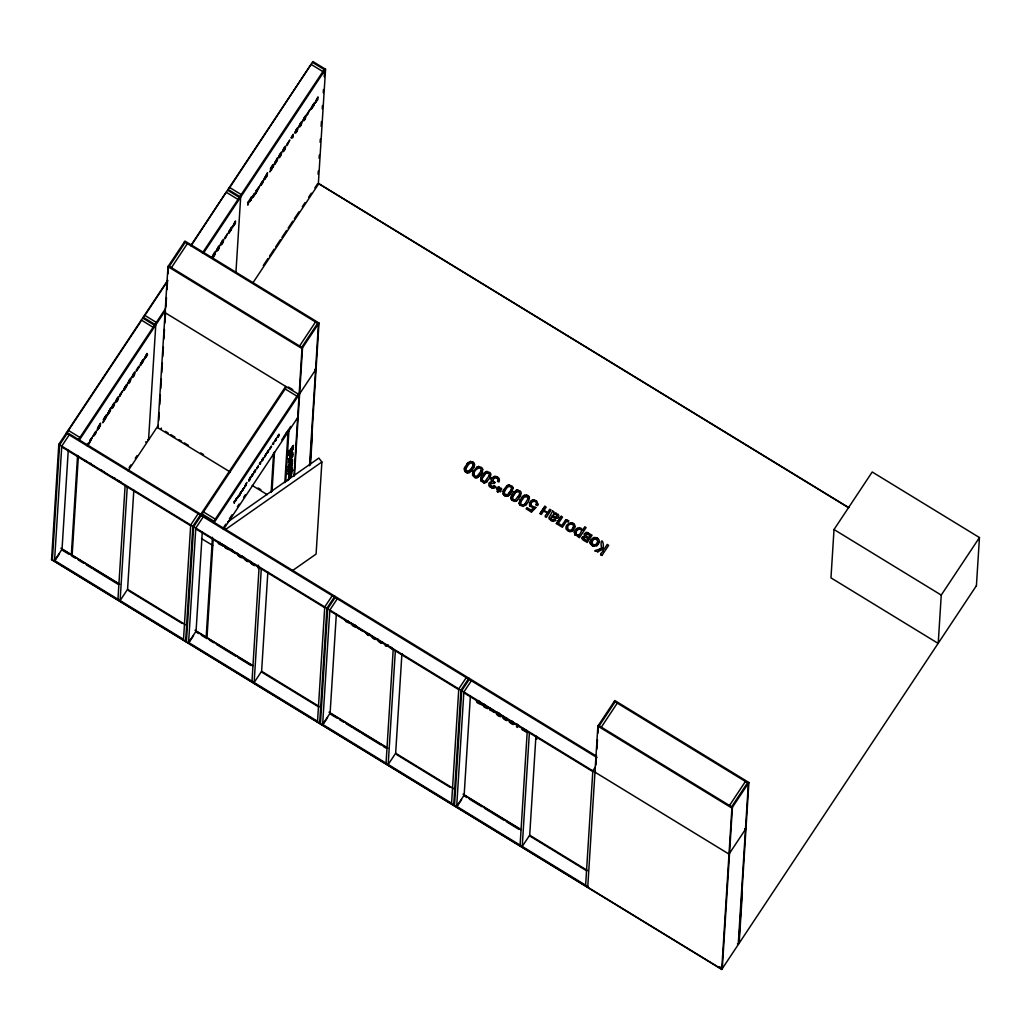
<?xml version="1.0" encoding="UTF-8"?>
<svg xmlns="http://www.w3.org/2000/svg" width="1031" height="1031" viewBox="0 0 1031 1031"><rect width="100%" height="100%" fill="white"/><g stroke="black" fill="none" stroke-linecap="round" stroke-linejoin="round"><path stroke-width="1.5" d="M537.898 504.159L536.597 501.053M473.654 467.906L474.518 464.491M482.714 469.505L482.392 471.683M513.013 488.037L512.149 491.452M528.375 496.053A3.299 3.157 3.6 0 1 529.406 498.05L528.529 501.466L525.436 505.461M574.267 532.151L575.066 535.102M167.615 280.445L58.806 444.335L51.55 559.665L721.752 969.436L976.421 585.672M52.375 559.923L59.605 444.825L67.079 433.574M61.989 549.987L68.278 450.019M71.345 554.626L77.57 455.509M72.144 555.116L78.382 455.998M85.831 460.535L85.792 461.218L84.774 460.599M117.959 599.256L125.112 485.64M127.251 486.941L120.112 600.57L127.573 589.32L133.824 490.099M141.273 320.809L141.311 320.061L153.103 327.278M144.495 315.95L144.533 315.202L156.338 322.419M146.196 356.558L146.144 357.229L147.536 354.535M146.853 355.27L146.969 353.44L143.928 359.961L146.286 354.96L144.572 358.698M145.874 442.376L145.912 441.642M230.325 472.082L157.833 427.762L167.976 266.629L184.949 241.061L318.991 323.012L310.047 465.02M158.748 420.596L159.251 412.606M159.753 404.616L160.359 395.028M160.759 388.623L161.364 379.034M161.764 372.642L162.37 363.054M162.769 356.662L163.375 347.06M163.877 339.07L164.47 329.482M164.883 323.09L165.488 313.501M165.888 307.135L166.481 297.611M166.983 289.672L167.576 280.148M167.976 273.795L168.478 265.856L302.521 347.808L294.492 475.381M161.287 428.793L161.339 428.058M183.466 640.071L190.696 524.972L198.171 513.722M185.606 641.385L192.849 526.287L285.716 386.419M186.405 641.875L193.648 526.777L201.122 515.526M188.557 643.189L195.8 528.091L203.262 516.84M196.019 631.939L202.308 531.983M206.187 637.068L212.463 537.319M206.986 637.558L213.172 539.342M217.786 542.293L218.843 543.968L223.469 546.095L221.665 543.711M235.944 272.248L240.661 197.114L228.07 189.408M219.912 543.582L219.99 542.306M258.175 565.065L258.008 567.913L259.013 568.532M252.002 681.22L259.155 566.315M261.294 568.906L254.142 682.522L261.616 671.271L267.854 572.05M271.127 492.47L273.627 452.777M272.029 491.375L274.53 451.681M284.827 482.701L288.023 431.899M285.729 481.606L288.925 430.803L288.113 430.314M288.242 455.264L288.538 450.495M293.152 449.284C291.489 451.114 286.811 458.885 289.891 454.207M293.977 476.374L302.006 348.581L318.991 323.012M318.102 174.278L318.308 171.082M319.107 158.297L319.314 155.101M320.113 142.304L320.319 139.108M321.131 126.323L321.427 121.529M322.226 108.745L322.432 105.536M323.231 92.751L323.438 89.555M324.237 76.771L324.739 68.781L202.488 252.904M252.879 282.906L318.308 184.369L325.551 69.27L312.947 61.564L190.696 245.687M309.545 465.728L318.476 323.773L184.433 241.821M310.473 464.375L312.341 434.579L311.916 435.211M227.632 521.995L318.863 458.073L321.878 461.991L316.092 554.072L292.624 570.517M317.496 722.035L324.739 606.937L332.214 595.686M319.649 723.337L326.891 608.238L334.869 596.227M320.448 723.826L327.69 608.741L335.165 597.49M330.062 713.89L336.351 613.935M344.96 620.043L346.016 621.719L350.669 623.536M386.045 763.172L393.198 649.543M395.337 650.857L388.184 764.487L395.659 753.236L401.897 654.015M451.539 803.987L458.782 688.888L466.257 677.638M453.692 805.301L460.934 690.203L468.912 678.179M454.491 805.791L461.733 690.693L469.208 679.442M456.643 807.093L463.873 692.007L471.347 680.756M464.105 795.855L470.394 695.886M494.133 483.526L494.996 482.482L493.991 482.057M495.06 487.225L495.602 486.696L494.455 485.678L492.109 486.684L490.395 485.124M496.388 488.23L497.458 488.552M497.458 488.501L498.437 488.939L498.063 486.851L499.313 486.787L499.313 488.913C501.311 486.258 503.012 490.292 499.635 489.635L501.143 491.143L500.164 491.916L498.952 490.189L497.96 492.032C497.406 489.815 497.251 490.279 496.388 488.191M497.96 492.032L496.916 491.349M499.635 489.635L501.685 489.106M516.776 723.994L516.595 726.842L517.601 727.448L517.742 725.244L519.766 726.559M529.96 506.221L533.491 507.806L531.12 510.216L526.918 507.587L526.132 508.824L531.377 512.02L535.824 507.432L531.687 506.015M537.757 504.79L537.46 505.499L536.03 504.778L536.326 503.759A2.255 2.152 3.6 0 0 535.269 501.594L534.793 501.362M537.46 505.499L536.03 504.739M540.051 513.631L544.896 506.298L546.185 507.136L544.046 510.371L547.629 512.562L549.781 509.288L551.07 510.074L546.237 517.407C542.022 515.68 551.907 512.678 543.363 511.337L541.352 514.417L540.064 513.58L544.896 506.298M520.088 845.124L527.228 731.507M529.38 732.809L522.227 846.438L529.702 835.187L535.94 735.966M552.668 511.105L554.021 511.93L553.686 512.987L558.222 514.469M565.388 520.23L568.661 520.835L567.978 521.918L566.38 521.364L562.398 527.292L556.379 523.568L561.225 516.286L562.501 517.111L558.351 523.374L561.779 525.475L565.8 519.895M561.212 516.325L556.379 523.606M568.661 520.887L566.947 519.869M582.322 529.728L582.451 530.372L584.809 526.777L586.098 527.614L579.409 537.692L578.236 536.919L578.868 535.978L575.066 535.05M583.765 538.156L585.028 537.061L587.966 538.62L586.613 540.656L583.881 538.62L583.984 537.602M603.148 547.938L604.14 549.188L607.259 544.432L608.651 545.335L601.975 555.387C597.284 554.562 606.911 549.626 601.936 549.613L597.568 551.869M601.975 555.387L600.583 554.485M585.582 885.938L592.825 770.84L595.312 767.09M738.75 943.636L748.88 782.503L614.85 700.552L597.864 726.12L587.734 887.253L588.237 886.48M595.879 765.041L596.472 755.517M596.872 749.163L597.477 739.639M597.877 733.286L598.38 725.347L732.422 807.299L722.28 968.444L719.329 966.64M721.752 969.436L731.907 808.072L748.88 782.503M739.175 943.004L742.359 892.356L741.933 893.001M834.015 529.522L830.973 577.863L938.21 643.434L941.251 595.093L979.45 537.563L872.213 471.992L834.015 529.522L941.251 595.093M976.409 585.904L979.45 537.563M464.375 468.525C463.602 471.309 466.927 473.835 469.44 472.52M472.559 473.538L472.598 475.317M480.678 479.492L481.013 477.559M510.976 498.025L511.324 496.091M519.173 503.038L520.024 499.945M491.272 480.021L491.362 479.003M465.716 469.543L465.793 468.821M473.989 473.835L474.479 475.974M482.173 478.848L482.676 480.987M504.288 492.367L504.79 494.506M512.484 497.367L513.374 499.842M519.714 494.004L519.224 491.864M527.898 499.017L527.421 496.878M552.68 511.054L549.278 517.227M575.079 526.673L572.656 530.913M599.166 542.358L599.295 541.468A3.802 3.634 3.6 0 0 598.56 539.277L597.271 538.092M238.419 554.15C237.749 555.696 241.576 558.454 241.654 556.134M244.811 558.067C244.283 559.537 247.376 562.024 248.059 560.387M378.39 639.736C377.733 641.282 381.547 644.04 381.625 641.707M567.527 527.692C567.243 523.568 574.357 522.524 573.442 527.202M591.73 542.499L593.469 539.419M597.645 541.997L597.774 541.352M250.198 561.302L250.726 563.132L253.291 565.052A2.578 0.657 33.6 0 0 254.605 565.581L255.456 564.434M508.786 720.218L509.327 722.061L511.879 723.981A2.578 0.657 33.6 0 0 513.206 724.509L514.095 723.852L513.49 722.37M581.471 531.339L579.706 534.432L577.102 535.037M376.276 638.782L375.387 639.426A2.578 0.657 33.6 0 1 374.06 638.911L370.902 635.496M402.116 654.969L402.154 654.131M575.826 532.125L575.814 533.813M537.744 504.829L537.898 504.12M474.208 466.618L474.492 465.497M464.362 468.577L464.633 467.533M472.559 473.577L472.817 472.546M503.128 491.078L502.896 493.849M549.278 517.188L549.278 518.851M224.281 545.283L225.132 547.59A2.99 0.76 33.6 0 0 226.176 548.453L229.385 549.729L225.441 547.332A5.98 1.521 33.6 0 1 225.158 546.52L229.41 548.866M351.455 623.046L352.306 625.353A2.99 0.76 33.6 0 0 353.349 626.217L356.558 627.492L352.615 625.082A5.98 1.521 33.6 0 1 352.344 624.283L356.79 626.358M558.815 516.338C557.848 521.725 551.16 514.211 550.76 518.387L552.809 520.114L554.871 519.495L556.031 520.475L553.003 521.364M574.267 532.202C574.473 528.323 580.517 525.655 582.322 529.779M529.56 502.677L529.586 505.641M228.534 548.08L227.529 547.925M465.793 468.873L468.821 463.86M472.726 466.296L473.01 464.182M473.976 473.886C473.667 469.62 482.34 464.517 480.923 471.309M482.173 478.887L482.469 478.01M489.403 475.433L484.97 481.451M489.119 476.309L489.39 474.196L488.526 473.023M504.288 492.406C505.345 489.996 507.304 485.279 510.641 486.593M511.234 489.841L511.518 487.727L510.641 486.542M512.484 497.419L512.768 496.542M519.418 494.841L519.714 493.965M520.964 501.543L520.681 503.656L522.021 505.061M527.898 498.965L524.843 503.991M531.687 506.053L531.081 505.216A2.449 2.346 3.6 0 1 530.926 503.772L531.403 502.69M590.544 543.956A3.944 3.776 3.6 0 1 590.325 541.571L592.052 538.633L594.036 537.499M599.166 542.306L598.328 544.136M573.184 527.846L573.442 527.15M597.645 541.958L597.001 543.324M575.826 532.176L576.084 531.493M97.984 427.71L97.636 428.793L100.6 424.72L97.223 430.43L97.649 427.968L100.651 423.135L98.241 427.221M481.851 472.92L482.392 471.631M490.034 477.92L490.898 474.505A3.299 3.157 3.6 0 0 489.88 472.559L486.89 471.476M520.346 496.452L521.209 493.037A3.299 3.157 3.6 0 0 520.178 491.04L517.201 489.957L513.812 492.071M464.633 467.584L468.254 462.391M472.817 472.598L473.332 471.399M481.013 477.598L481.529 476.412M503.128 491.117L503.644 489.931M511.312 496.13L511.827 494.944M244.978 485.575L244.708 487.148L246.899 482.469L245.352 485.098M582.592 536.867L582.283 537.538A2.346 2.242 3.6 0 0 582.721 539.471L587.232 542.474L592.065 535.141L586.239 532.28L584.126 534.045L584.525 535.914L582.283 537.576A2.346 2.242 3.6 0 0 582.721 539.432M489.351 482.856L489.003 483.629A3.157 3.029 3.6 0 0 489.338 486.078L490.704 487.405M491.362 479.054L491.826 478.036M472.224 467.301L472.739 466.257M480.923 471.257L477.443 476.064L474.879 476.245M511.234 489.789L507.755 494.596L504.79 494.468M515.281 499.983L519.418 494.803M482.456 478.049L485.872 473.281L488.913 473.384M512.768 496.581L516.183 491.813L518.825 491.594M520.964 501.594L524.367 496.813L527.021 496.607M372.101 635.624C371.018 637.197 375.142 640.187 375.22 637.802M87.158 445.753L87.687 444.193L86.862 444.915M254.412 564.601L252.402 564.228L251.164 562.282M105.033 418.367L106.554 414.72L103.667 418.934L103.332 419.901L105.935 415.764L103.989 420.429C112.585 406.588 98.048 431.796 104.479 419.05M87.429 445.598L88.331 443.15L86.643 444.954M90.213 439.657L88.988 444.039L92.352 437.067L89.736 441.603L91.669 438.02L90.573 439.309M240.223 493.05L239.437 495.859L241.589 491.387L239.914 494.3L241.151 492.006L240.455 492.831M529.56 502.728L532.357 500.112M573.068 523.336L568.803 523.117L566.122 526.764A3.944 3.776 3.6 0 0 566.341 529.148M566.406 525.926L566.895 525.063M590.621 540.721L591.098 539.87M573.184 527.795L572.308 529.148M576.084 531.545L577.991 529.277M99.053 427.942C102.005 421.924 95.587 431.731 98.821 428.303M245.881 485.562C247.762 481.696 243.664 487.985 245.726 485.781M473.654 467.868L471.683 470.819M479.866 475.819L481.851 472.868M490.034 477.881L485.82 482.585M512.149 491.4L510.177 494.352M520.346 496.414L517.24 500.447M276.076 162.305L276.939 160.153L274.362 163.903L277.558 157.782L275.122 162.434L277.597 159.058L277.236 160.527L274.259 164.754L275.857 162.653M249.734 479.75L250.314 478.397L248.639 480.768L250.675 476.85L249.115 479.827C253.201 473.809 247.105 484.222 249.592 479.969M473.332 471.451L477.559 466.734M481.516 476.451L483.513 473.487M503.631 489.983L506.749 485.936M511.827 494.983L513.825 492.019M520.024 499.996L524.251 495.28M472.237 467.249L469.247 471.064L466.296 470.922M513.27 495.589L513.992 494.429M518.206 496.955L518.915 495.795M312.651 106.58L313.927 104.337A5.98 0.838 -58.6 0 1 313.682 105.317L311.233 109.131L313.824 105.484L314.494 102.765L311.182 108.139L313.824 103.706L311.839 107.108L312.612 106.348M234.72 501.582L236.627 497.986L235.287 500.821L236.55 499.751L234.707 501.749M291.27 449.645C299.351 435.701 282.442 461.257 291.915 448.949C298.075 441.68 283.435 462.777 291.245 449.928M290.252 465.638C297.907 453.034 283.602 473.667 289.595 466.631C299.016 454.31 282.185 479.943 290.239 465.922M169.277 266.346L185.245 242.311M171.43 267.66L187.384 243.625M140.396 322.123L68.098 431.01L68.149 430.275L79.941 437.479M145.371 314.635L167.19 281.759M192.114 244.231L226.201 192.217L237.993 199.434M69.219 434.889L61.757 446.139L54.514 561.238L59.489 553.737M78.575 439.528L165.591 308.488M79.387 440.018L165.501 310.305M203.532 253.046L325.551 69.27M165.579 311.903L165.076 312.664L299.119 394.615M129.12 467.597L130.885 464.942M135.293 458.305L137.071 455.612M263.266 265.56L267.983 258.446M269.478 256.204L274.182 249.128M275.689 246.847L280.368 239.811M281.914 237.478L286.554 230.48M288.126 228.122L292.752 221.162M294.338 218.765L298.938 211.832M302.328 206.741L305.124 202.514M308.656 197.192L311.31 193.197M314.855 187.861L317.509 183.866L318.308 184.369M128.102 470.832L158.271 425.403M157.833 427.762L158.336 426.989M299.57 346.016L315.525 321.981M301.722 347.318L317.677 323.283M201.625 514.765L286.515 386.921M213.43 521.97L298.307 394.126M214.229 522.459L316.092 369.046M283.976 436.293L286.644 432.285M223.147 528.168L225.815 524.16M229.359 518.812L232.027 514.791M237.349 506.775L239.128 504.095M243.574 497.406L245.352 494.738M281.759 439.889L283.538 437.208M286.206 433.2L290.742 426.37M223.392 529.509L297.663 417.645M288.976 479.518L291.58 474.17L287.417 480.742L289.157 478.99M189.382 641.939L193.532 635.689M337.305 598.792L329.843 610.043L322.6 725.141L327.574 717.64M457.468 805.842L461.617 799.605M599.179 725.837L615.133 701.802M601.331 727.151L617.285 703.116M594.964 772.155L595.48 771.381M729.471 805.507L745.426 781.472M731.61 806.809L747.565 782.774M745.993 828.537L729.007 854.106L58.806 444.335M483.681 475.897L484.467 474.788M509.211 493.063L510.01 491.942M481.039 474.234L477.624 477.585M596.524 543.956L597.001 543.273M237.555 553.26L237.929 555.309L240.494 557.23A2.578 0.657 33.6 0 0 241.808 557.758L242.62 557.449L242.453 556.109M243.96 557.178L244.334 559.214L246.886 561.148A2.578 0.657 33.6 0 0 248.213 561.676L249.051 560.516M114.957 477.997L114.145 478.307A2.578 0.657 33.6 0 1 112.83 477.778L111.438 476.902M598.328 544.097L596.859 545.721M493.218 478.887L494.352 477.881M491.826 478.075L494.326 476.412M490.975 483.32L490.395 485.163M470.716 469.517L469.26 471.012M478.152 475.394L478.912 474.531M576.973 530.205L579.061 528.929M531.377 512.02L535.824 507.484M287.804 143.605L286.721 144.688L289.814 140.023L287.056 145.487M225.802 236.872L224.719 237.942L227.812 233.29L225.054 238.741M138.128 368.041L139.211 366.972L136.517 371.224M137.265 369.343L136.182 370.425L138.863 366.173M270.882 447.222L271.578 446.526L269.864 449.258M270.328 448.06L269.645 448.743L271.359 446.023M257.789 466.953L258.485 466.257L256.758 468.989M257.235 467.778L256.551 468.474L258.266 465.754M572.321 529.109L570.762 530.218L568.687 529.882M467.12 463.525L470.51 461.411M483.513 473.538L485.743 471.734M522.008 497.071L523.129 495.988M471.683 470.767L469.44 472.572M507.935 496.117L510.177 494.313M526.557 504.327L523.181 506.44L520.139 505.242M531.79 502.239L533.774 501.221M468.821 463.911L471.18 462.7L473.01 464.234M515.513 492.457L516.17 491.851M495.602 486.696L494.48 487.599A3.441 3.299 3.6 0 1 491.955 487.947L491.336 487.689M524.843 503.953L523.477 504.997M493.926 478.165L492.87 480.652M484.042 704.676L487.122 707.008L486.155 705.629M490.962 483.371L493.926 483.384M225.441 529.573L321.878 461.991M593.469 539.458L596.111 538.917L597.761 541.404M503.682 716.674C501.813 718.813 508.36 721.648 506.195 718.027M596.021 544.407L593.392 544.922L591.742 542.448M531.004 500.86L533.272 499.919L535.94 500.628M601.692 547.964C601.498 549.794 595.699 549.6 594.707 550.941L598.16 551.662M598.856 549.587L600.042 548.84M476.438 467.443L478.693 466.412M506.749 485.975L507.858 485.253M486.941 481.877L484.106 482.908L481.103 481.039M509.056 495.395L505.641 496.285L502.909 493.797M516.131 501.118L517.24 500.409M572.656 530.875L569.46 531.506M596.872 545.67L593.663 546.301L590.544 543.904A3.944 3.776 3.6 0 1 590.325 541.52M94.349 465.741L93.447 465.625M377.771 638.756L377.552 640.393L380.465 642.816A2.578 0.657 33.6 0 0 381.792 643.344L382.604 643.035L382.424 641.694M502.78 716.004L502.574 717.64L505.486 720.076A2.578 0.657 33.6 0 0 506.801 720.592L507.69 719.947L506.582 717.937M492.908 486.645L493.694 486.336M121.194 482.121L120.55 482.212A2.578 0.657 33.6 0 1 119.222 481.696L116.671 479.763M494.352 477.933L496.323 477.881M516.789 491.503L517.871 491.297M524.972 496.517L526.557 496.388M554.175 519.985L552.809 520.062M578.855 536.03L577.36 536.288M507.097 494.932L506.105 495.086M485.743 471.786L486.89 471.425M507.858 485.305L509.005 484.944M516.054 490.318L517.768 489.996M524.238 495.318L525.965 494.957L528.375 496.091A3.299 3.157 3.6 0 1 529.393 498.102M477.624 477.533L474.763 477.559L472.598 475.278M516.131 501.079L514.405 501.44L511.943 500.241M571.831 531.326L570.195 531.596M586.716 533.646L585.647 535.476L588.637 537.602L590.093 535.36L586.188 533.826M578.623 534.999L577.579 535.141M594.526 538.878L595.596 538.788M494.313 476.464L495.911 476.464M120.086 481.554L118.346 480.858M557.178 515.448L554.717 513.876L551.959 515.809L556.096 517.047A1.302 1.25 3.6 0 0 557.024 516.518L557.191 515.41M553.969 513.979L554.717 513.915M497.496 712.743C495.627 716.803 503.875 715.991 498.037 712.898M594.036 537.538L596.24 537.667M484.48 481.554L482.379 480.549M514.791 500.074L513.386 499.79M522.975 505.087L522.021 505.01M470.497 461.45L473.5 462.494A3.299 3.157 3.6 0 1 474.518 464.543M478.693 466.463L481.683 467.546A3.299 3.157 3.6 0 1 482.701 469.543M509.005 484.995L511.995 486.078A3.299 3.157 3.6 0 1 513.013 488.075M476.49 477.843L475.343 477.765M484.686 482.856L483.526 482.766M533.259 499.958L534.161 499.971M533.774 501.259L534.78 501.414M467.726 472.842L466.566 472.559M570.929 522.653L572.025 522.859M231.717 549.51L231.021 549.33L232.735 551.005L230.931 550.541L231.601 551.198L235.828 553.531L234.101 551.843M101.077 469.994L101.773 470.175M359.909 628.768L358.118 628.291L363.015 631.294L361.275 629.606M392.901 649.182L390.427 648.061L392.231 648.525L390.517 646.849M484.402 704.688L485.214 705.011M555.619 512.961L556.431 513.206M495.911 476.425L497.47 477.095M569.447 531.545L566.341 529.109M592.928 546.121L593.663 546.353M553.003 521.415L551.095 520.565M526.532 495.086L527.692 495.589M505.641 496.285L503.759 495.228M510.835 720.721C506.775 721.919 516.338 725.979 511.827 721.275M497.535 712.318C494.12 711.429 497.303 715.952 499.081 716.158A2.578 0.657 33.6 0 0 500.409 716.687L501.221 716.365L501.04 715.037M553.016 516.054L554.394 516.595M491.349 486.323L492.109 486.632M494.996 482.521L493.256 481.425M552.423 517.124L553.918 517.768M94.221 466.308L92.519 465.368M596.24 537.615L597.993 538.672M577.102 535.089L576.303 534.548M112.92 477.508L111.941 476.953M587.348 532.486L588.624 533.079M496.323 477.843L496.787 478.113A2.217 2.114 3.6 0 1 497.844 480.227L497.535 481.361L498.94 481.98L499.223 481.271A3.686 3.518 3.6 0 0 499.249 479.299L498.617 478.023M227.22 547.77L225.325 545.953M312.445 62.324L324.237 69.541M322.883 71.59L311.078 64.373L229.372 188.093L229.423 187.358L241.215 194.575M318.579 183.454L848.693 507.574M318.566 183.686L848.681 507.806M227.555 190.181L239.347 197.385M167.976 266.629L302.006 348.581M314.777 369.33L315.576 369.82M288.5 387.05L292.791 389.666M298.822 393.365L299.621 393.855M285.162 388.958L296.954 396.175M143.18 317.252L155.784 324.958L148.541 440.057L147.729 439.567M142.678 318.025L154.47 325.229M614.334 701.312L748.377 783.264L738.235 944.409L737.436 943.919M165.385 431.293L168.105 432.968M170.837 434.631L174.922 437.131M178.853 439.541L181.598 441.216M184.33 442.879L188.428 445.392M200.749 452.918L203.545 454.632M258.085 487.972L260.92 489.712M252.208 485.459L267.248 494.661M597.864 726.12L731.907 808.072M744.678 828.821L745.477 829.311M203.494 511.943L215.299 519.16M202.14 513.992L213.933 521.209M66.783 432.311L596.111 755.955M66.28 433.084L596.975 757.553M61.705 446.874L190.658 525.707M195.748 528.826L324.701 607.671M329.791 610.777L458.743 689.623M463.834 692.742L592.773 771.575M477.495 701.892L476.386 701.209L477.43 702.897L482.057 705.011L478.436 700.565M385.182 645.664L386.187 646.282M201.496 538.582L212.786 545.489M60.855 548.208L119.725 584.203M194.949 630.199L252.402 665.33M328.992 712.163L387.811 748.119M463.035 794.115L520.475 829.233M118.681 583.881L62.028 549.239L54.566 560.49L183.505 639.336M127.573 589.32L185.58 624.786M252.724 665.846L196.07 631.204L188.596 642.455L317.548 721.288M261.616 671.271L319.623 706.738M386.767 747.797L330.113 713.156L322.639 724.406L451.591 803.252M395.659 753.236L453.666 788.702M520.81 829.749L464.156 795.107L456.681 806.358L585.634 885.204M529.702 835.187L587.709 870.654M61.77 549.845L68.845 554.175M71.345 555.709L75.701 558.364M78.188 559.885L83.936 563.403M86.385 564.898L92.159 568.429M93.228 569.086L117.843 584.139M128.785 590.827L158.014 608.69M158.877 609.231L182.139 623.446M195.813 631.81L198.764 633.614M201.277 635.148L206.999 638.653M209.486 640.174L213.855 642.841M216.33 644.349L222.09 647.868M223.16 648.538L235.803 656.257M238.213 657.726L250.894 665.485M261.462 671.954L287.933 688.128M288.822 688.669L318.115 706.583M329.856 713.761L336.918 718.092M339.431 719.612L343.787 722.28M346.261 723.801L352.009 727.319M353.105 727.976L360.244 732.345M361.314 733.002L380.826 744.923M383.197 746.38L385.929 748.055M396.871 754.744L417.864 767.567M418.754 768.121L450.212 787.349M463.898 795.713L466.85 797.53M469.363 799.064L481.941 806.758M484.415 808.265L490.176 811.784M491.246 812.441L503.888 820.173M506.298 821.643L518.98 829.401M529.547 835.857L556.018 852.044M556.908 852.585L577.966 865.46M578.791 865.963L586.201 870.499M51.563 559.433L721.764 969.204M498.695 712.949L499.52 713.491M105.858 473.538L103.512 471.438M583.314 539.973L584.242 540.605M536.803 739.227L536.056 738.686M549.291 518.799L551.095 520.616M584.345 539.187L585.183 539.793M535.94 500.576L536.597 501.092M497.47 477.057L498.604 478.075M573.068 523.297L574.357 524.431M591.51 545.193L592.219 545.708M567.295 530.385L568.017 530.901M472.817 462.03L473.487 462.545M465.252 471.683L465.999 472.25M512.317 721.313L512.974 721.842M466.682 471.283L465.806 470.059M387.269 644.903L388.326 645.728M551.173 519.031L551.959 519.663M387.566 644.762L388.352 645.393M118.037 480.626L117.328 479.866M518.98 725.927L517.42 724.393M522.627 728.195L526.145 730.348L526.815 731.005L525.011 730.528L526.751 732.229L522.524 729.884L521.854 729.226L523.645 729.69L521.931 728.015M573.79 523.864L574.357 524.47A3.802 3.634 3.6 0 1 575.079 526.712M352.731 624.245L355.643 625.379M348.001 621.023L349.664 622.917M568.261 529.612L567.527 527.653M576.29 534.599L575.698 533.272M489.351 486.039L489.931 486.761M520.139 505.293L519.289 503.824M511.943 500.28L511.092 498.811M90.393 463.396L91.076 464.221A2.99 0.76 33.6 0 0 92.107 465.084M487.818 706.712C488.939 709.264 484.261 706.351 483.758 705.384A5.98 1.521 33.6 0 0 484.042 706.248L487.972 708.658L484.763 707.382A2.99 0.76 33.6 0 1 483.732 706.519L482.766 704.624L483.603 704.057A3.119 0.799 33.6 0 1 484.196 704.225M558.222 514.417L558.75 515.41M493.256 481.464L492.87 480.601M529.586 505.59L529.947 506.26M480.794 480.278L481.103 481.077M601.434 547.281L601.692 548.002M491.272 479.969L492.161 481.709L491.272 481.748A2.642 2.526 3.6 0 0 489.351 482.908M368.737 633.562L368.041 634.812L365.554 632.557M581.471 530.849L581.355 530.321A2.126 2.036 3.6 0 0 579.048 528.98M601.421 547.319C599.849 536.777 604.334 540.914 603.148 547.989M519.173 502.986L519.289 503.863M510.976 497.986L511.092 498.862M480.678 479.454L480.781 480.33M369.833 634.361L368.995 635.521A2.578 0.657 33.6 0 1 367.667 634.993L364.51 631.578M107.752 474.389A2.578 0.657 33.6 0 1 106.425 473.86M91.218 463.666A5.98 1.521 33.6 0 1 91.128 463.396M531.081 505.216A2.449 2.346 3.6 0 1 530.939 503.734M494.48 487.56A3.441 3.299 3.6 0 1 491.967 487.895M112.018 407.387C114.841 407 113.706 400.801 112.018 407.387M116.065 401.278C118.9 400.866 117.805 394.589 116.065 401.278M128.424 382.656C131.259 382.256 130.125 376.083 128.424 382.656M132.483 376.56C135.306 376.173 134.172 369.974 132.483 376.56M212.901 256.281C215.737 255.894 214.603 249.708 212.901 256.281M216.961 250.185C219.796 249.773 218.701 243.484 216.961 250.185M221.008 244.076C223.856 243.664 222.748 237.375 221.008 244.076M251.577 476.309L252.891 473.989L251.577 476.309M254.167 472.391L255.482 470.084L254.167 472.391M262.08 460.483L263.395 458.176L262.08 460.483M264.683 456.578L266.307 453.601L264.31 457.519L265.985 454.271L264.683 456.578M267.274 452.673L268.524 450.315L267.274 452.673M275.187 440.752L276.437 438.407L275.187 440.752M277.777 436.848L279.04 434.502L277.777 436.848M278.963 156.918C281.811 156.519 280.703 150.23 278.963 156.918M283.022 150.822C285.858 150.41 284.762 144.121 283.022 150.822M295.382 132.2C298.204 131.813 297.07 125.614 295.382 132.2M299.428 126.091C302.263 125.718 301.129 119.519 299.428 126.091M303.488 119.996C306.323 119.583 305.228 113.294 303.488 119.996M287.817 473.835L292.018 467.7L287.817 473.835M126.504 385.62L126.504 385.684A5.98 0.838 -58.6 0 1 126.259 386.599L123.81 390.427L126.413 386.767L127.071 384.06L123.759 389.422L126.504 385.62M142.909 360.902L142.909 360.966A5.98 0.838 -58.6 0 1 142.678 361.881L140.229 365.696L142.819 362.049L143.399 359.329L140.177 364.703L142.909 360.902M231.447 228.418L231.447 228.482A5.98 0.838 -58.6 0 1 231.202 229.398L228.766 233.225L231.356 229.565L232.014 226.859L228.714 232.22L231.447 228.418M110.601 408.25L108.178 412.89L110.639 409.513L110.278 410.995L107.301 415.222L109.698 411.743L110.046 410.647L107.417 414.359L110.601 408.25M232.478 227.168L235.326 223.791L235.493 220.956L232.478 227.168M234.823 222.477L233.109 226.214L234.823 222.477M247.956 202.321L247.788 205.156L248.561 202.785L251.435 199.653L249.45 201.329L251.564 196.908L247.956 202.321M234.333 501.453L234.217 503.257L234.772 500.782L234.333 501.453M256.113 190.748L255.933 193.583L259.309 186.598L256.113 190.748M273.499 166.12C262.957 183.595 279.543 154.405 270.354 169.161C272.893 163.645 275.38 162.112 270.947 169.973L273.499 166.12M259.412 464.079L260.237 462.79L260.147 464.208L260.559 463.589L260.675 461.772L259.412 464.079M291.206 137.819L292.495 135.808L292.353 138.025L292.997 137.059L293.178 134.223L291.206 137.819M272.506 444.348L273.331 443.059L273.241 444.477L273.653 443.858L273.769 442.041L272.506 444.348M288.525 462.442L292.714 456.14L288.525 462.442M288.706 476.49L292.881 470.162L288.706 476.49M291.696 465.342L288.01 471.798L292.095 466.102L292.185 464.594L291.696 465.342M314.958 103.087L317.793 99.711L317.973 96.875L314.958 103.087M317.303 98.396L315.589 102.133L317.303 98.396M478.59 701.235L478.513 702.511L481.09 704.096L478.59 701.235M264.091 178.943L264.168 179.974L266.681 176.623L267.467 174.187L264.593 178.337L267.609 172.667L264.091 178.943M258.678 187.797L256.68 191.135L258.678 187.797M95.793 432.131L93.628 435.713L95.793 432.131M111.425 407.851C113.281 411.085 117.727 394.589 111.425 407.851M115.485 401.742C117.328 404.99 121.774 388.481 115.485 401.742M127.844 383.132C129.7 386.367 134.133 369.871 127.844 383.132M131.904 377.024C133.746 380.259 138.193 363.763 131.904 377.024M212.322 256.745C214.177 259.992 218.624 243.484 212.322 256.745M216.381 250.649C218.25 253.871 222.619 237.504 216.381 250.649M220.428 244.54C222.284 247.788 226.73 231.279 220.428 244.54M254.644 193.88L252.479 197.462L254.644 193.88M262.75 181.675L260.534 185.18L262.75 181.675M278.383 157.395C280.239 160.63 284.672 144.134 278.383 157.395M282.442 151.286C284.285 154.521 288.732 138.025 282.442 151.286M238.612 496.053L237.22 498.347L238.612 496.053M294.802 132.664C296.644 135.912 301.091 119.403 294.802 132.664M243.793 488.23L242.414 490.537L243.793 488.23M298.848 126.568C300.73 129.79 305.086 113.423 298.848 126.568M251.203 476.606C253.226 477.211 253.703 470.136 251.203 476.606M302.908 120.459C304.776 123.681 309.145 107.314 302.908 120.459M253.806 472.701C255.817 473.306 256.294 466.231 253.806 472.701M261.706 460.78C263.73 461.398 264.258 454.207 261.706 460.78M266.9 452.97C268.911 453.576 269.336 446.629 266.9 452.97M274.813 441.049C276.824 441.668 277.249 434.708 274.813 441.049M277.403 437.144C279.427 437.763 279.942 430.571 277.403 437.144M266.9 175.438L264.722 178.904L266.9 175.438M290.497 456.681L292.984 452.712L288.783 459.401L290.497 456.681M92.97 436.165C96.424 435.327 98.332 425.468 92.97 436.165M251.809 197.913C255.263 197.076 257.17 187.217 251.809 197.913M259.915 185.696C263.073 185.374 265.598 174.149 259.915 185.696M236.795 498.63L238.973 495.241L236.795 498.63M241.989 490.82L244.205 487.47L241.989 490.82M124.429 388.12L126.452 385.04L124.429 388.12M140.847 363.389L142.819 360.27L140.847 363.389M229.385 230.905L231.356 227.799L229.385 230.905M291.928 469.659L288.835 474.582L291.928 469.659M291.709 473.177L288.564 478.049L291.709 473.177M292.881 454.581L288.667 461.128L292.881 454.581M292.546 459.942L288.332 466.489L292.546 459.942M289.402 471.734L291.618 468.396L289.402 471.734M291.515 470.304L289.208 473.86L291.515 470.304M291.283 473.809L288.989 477.379L291.283 473.809M291.399 472.03L289.08 475.6L291.399 472.03M289.634 451.359L293.01 446.268L289.634 451.359M289.518 453.112L292.894 448.034L289.518 453.112M289.067 460.238L292.443 455.148L289.067 460.238M288.732 465.6L292.108 460.509L288.732 465.6M288.628 467.352L292.018 462.339L288.628 467.352M288.512 469.118L291.889 464.027L288.512 469.118M120.227 394.254L119.776 395.144L120.846 394.074L119.699 396.368L122.869 390.491L120.227 394.254M307.638 112.972L307.186 113.861L308.269 112.779L307.109 115.085L310.279 109.209L307.638 112.972M290.626 454.735L289.698 456.565L292.25 451.874L289.763 455.599L290.626 454.735M290.175 461.862L289.26 463.692L291.799 458.988L289.324 462.726L290.175 461.862M490.305 708.439L489.622 708.258L491.336 709.934L489.532 709.457L490.202 710.114L494.429 712.46L492.702 710.771L494.493 711.248L490.305 708.439"/></g></svg>
